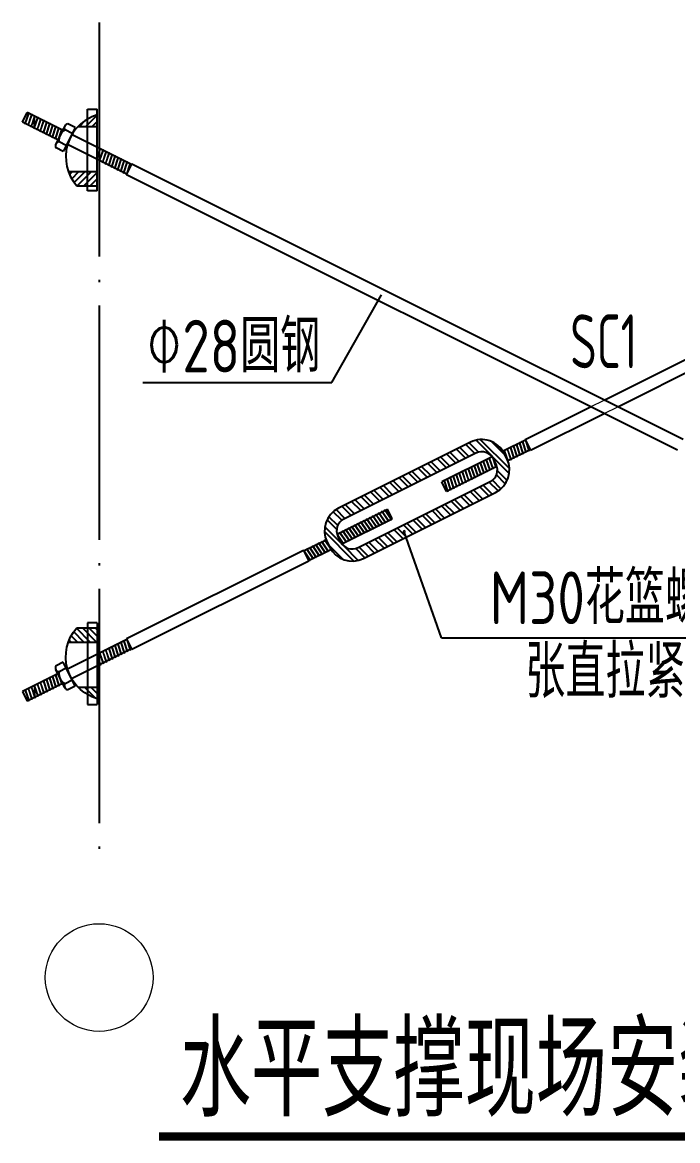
# Model space of a CAD drawing. Extents: x 9752569 to 9923256, y 1590558 to 2510207.
# Drawn here: x 9898655 to 9904251, y 2030009 to 2039562 of the extents above; entities that cross this region are included whole.
import ezdxf
from ezdxf.enums import TextEntityAlignment as Align

# ---------------------------------------------------------------- set-up
doc = ezdxf.new("R2010")
doc.units = 0
doc.header["$LTSCALE"] = 1000
doc.header["$MEASUREMENT"] = 0
for name, pattern in [('CONTINUOUS1', [0]), ('DASHED', [0.75, 0.5, -0.25]), ('DOTE', [2.42, 2, -0.2, 0.02, -0.2])]:
    doc.linetypes.add(name, pattern=pattern)
for name, color, linetype in [('003_THICK', 7, 'CONTINUOUS1'), ('DOTE', 8, 'DOTE'), ('LAYER4', 4, 'CONTINUOUS'), ('PUB_TEXT', 7, 'CONTINUOUS'), ('THIN', 7, 'CONTINUOUS'), ('一般文字', 6, 'CONTINUOUS'), ('刚架', 2, 'CONTINUOUS'), ('填充', 8, 'CONTINUOUS'), ('支撑', 4, 'CONTINUOUS'), ('板', 4, 'CONTINUOUS')]:
    doc.layers.add(name, color=color, linetype=linetype)
doc.layers.add('Z-详图标注', color=3, linetype='CONTINUOUS', lineweight=18)
doc.layers.add('标注', color=4, linetype='CONTINUOUS', lineweight=20)
doc.styles.add('_HZTXT', font='atssdeng.shx', dxfattribs={"width": 0.8, "bigfont": 'atssdchn.shx'})
doc.styles.add('TSSD_DIMENSION', font='atssdeng.shx', dxfattribs={"width": 0.7, "bigfont": 'atssdchn.shx'})
doc.styles.add('TSSD_Label', font='Tssdeng.shx', dxfattribs={"width": 0.7, "bigfont": 'hztxt.shx'})

# ---------------------------------------------------------------- blocks, each defined once
blk = doc.blocks.new('*X15')
at = {"layer": '填充', "linetype": 'Continuous'}
for p, q in [((15636226.4, -855728), (15636155, -855656.6)), ((15636253.1, -855712.5), (15636179.3, -855638.7)), ((15636183.7, -855804.6), (15636103.4, -855724.3)), ((15636192.3, -855771.1), (15636118.8, -855697.6)), ((15636328.2, -856068.5), (15636082.4, -855822.6)), ((15636227.1, -855925.2), (15636084.7, -855782.8)), ((15636235.7, -856053.1), (15636115.4, -855932.7)), ((15636364.4, -856062.4), (15636245, -855943.1)), ((15636448.1, -856026.8), (15636372.6, -855951.3)), ((15636420, -856040.9), (15636342.9, -855963.8))]:
    blk.add_line(p, q, dxfattribs=at)
blk = doc.blocks.new('*X16')
at = {"layer": '填充', "linetype": 'Continuous'}
for p, q in [((15637338.7, -855169.7), (15637263.2, -855094.3)), ((15637369, -855157.9), (15637291.4, -855080.2)), ((15637624.7, -855336.5), (15637347.6, -855059.3)), ((15637626.7, -855296.2), (15637384.6, -855054.1)), ((15637590.9, -855183.3), (15637477.5, -855069.9)), ((15637287.3, -855195.5), (15637275.3, -855183.5)), ((15637592.3, -855423.4), (15637517.8, -855348.9)), ((15637607.2, -855396.1), (15637526, -855314.8)), ((15637482.2, -855509.7), (15637438.3, -855465.8)), ((15637532, -855482.4), (15637458.2, -855408.6)), ((15637555.9, -855464.1), (15637484.4, -855392.6))]:
    blk.add_line(p, q, dxfattribs=at)
blk = doc.blocks.new('*X17')
at = {"layer": '填充', "linetype": 'Continuous'}
for p, q in [((15637128.2, -855275), (15637052.7, -855199.5)), ((15637179.6, -855249.3), (15637104.1, -855173.8)), ((15637207.7, -855235.2), (15637132.3, -855159.8)), ((15637259.1, -855209.5), (15637183.7, -855134.1)), ((15637275.3, -855183.5), (15637211.8, -855120)), ((15636941, -855368.6), (15636865.5, -855293.2)), ((15636969.1, -855354.6), (15636893.6, -855279.1)), ((15637020.5, -855328.8), (15636945, -855253.4)), ((15637048.6, -855314.8), (15636973.2, -855239.3)), ((15637100, -855289.1), (15637024.6, -855213.6)), ((15636781.9, -855448.2), (15636706.4, -855372.7)), ((15636810, -855434.1), (15636734.5, -855358.6)), ((15636861.4, -855408.4), (15636785.9, -855332.9)), ((15636889.5, -855394.3), (15636814.1, -855318.9)), ((15636571.3, -855553.4), (15636495.9, -855478)), ((15636622.8, -855527.7), (15636547.3, -855452.3)), ((15636650.9, -855513.7), (15636575.4, -855438.2)), ((15636702.3, -855487.9), (15636626.8, -855412.5)), ((15636730.4, -855473.9), (15636655, -855398.4)), ((15637402.7, -855549.5), (15637327.2, -855474)), ((15637454.1, -855523.8), (15637378.6, -855448.3)), ((15637438.3, -855465.8), (15637406.8, -855434.3)), ((15636384.1, -855647), (15636308.6, -855571.6)), ((15636412.2, -855633), (15636336.8, -855557.5)), ((15636463.7, -855607.3), (15636388.2, -855531.8)), ((15636491.8, -855593.2), (15636416.3, -855517.7)), ((15636543.2, -855567.5), (15636467.7, -855492)), ((15637215.4, -855643.1), (15637140, -855567.7)), ((15637243.6, -855629.1), (15637168.1, -855553.6)), ((15637295, -855603.3), (15637219.5, -855527.9)), ((15637323.1, -855589.3), (15637247.7, -855513.8)), ((15637374.5, -855563.6), (15637299.1, -855488.1)), ((15636304.6, -855686.8), (15636229.1, -855611.4)), ((15636332.7, -855672.8), (15636257.2, -855597.3)), ((15637004.9, -855748.4), (15636929.5, -855672.9)), ((15637056.3, -855722.7), (15636980.9, -855647.2)), ((15637084.5, -855708.6), (15637009, -855633.1)), ((15637135.9, -855682.9), (15637060.4, -855607.4)), ((15637164, -855668.8), (15637088.6, -855593.4)), ((15636845.8, -855827.9), (15636770.4, -855752.5)), ((15636897.2, -855802.2), (15636821.8, -855726.7)), ((15636925.4, -855788.2), (15636849.9, -855712.7)), ((15636976.8, -855762.4), (15636901.3, -855687)), ((15636658.6, -855921.5), (15636583.1, -855846.1)), ((15636686.7, -855907.5), (15636611.3, -855832)), ((15636738.2, -855881.8), (15636662.7, -855806.3)), ((15636766.3, -855867.7), (15636690.8, -855792.2)), ((15636817.7, -855842), (15636742.2, -855766.5)), ((15636499.5, -856001.1), (15636424, -855925.6)), ((15636527.6, -855987), (15636452.2, -855911.6)), ((15636579.1, -855961.3), (15636503.6, -855885.8)), ((15636607.2, -855947.3), (15636531.7, -855871.8))]:
    blk.add_line(p, q, dxfattribs=at)
blk = doc.blocks.new('A$C3B5F1999')
at = {"layer": '板', "lineweight": -3}
h = blk.add_hatch(dxfattribs=at)
h.set_pattern_fill('ANSI31', color=256, scale=11.25, style=0)
h.set_pattern_definition([(225, (1544786.093, 1161578.04), (25.25697034, -25.25697034), [])])
h.paths.add_polyline_path([(227.3, 494.1, 0.095394), (160.5, 606.6), (0, 606.6), (0, 494.1)])
h.paths.add_polyline_path([(0, 135.7), (0, 44.9, 0.128822), (150.1, 135.7)])
for p, q in [((0, 645.3), (76.8, 645.3)), ((0, 645.3), (0, 0)), ((76.8, 645.3), (76.8, 0)), ((160.5, 606.6), (0, 606.6)), ((160.5, 606.6), (0, 606.6)), ((227.3, 494.1), (0, 494.1)), ((150.1, 135.7), (0, 135.7)), ((76.8, 0), (0, 0))]:
    blk.add_line(p, q, dxfattribs=at)
blk.add_arc((-98.2, 376.8), 346.1, 286.4909, 41.61835, dxfattribs=at)

msp = doc.modelspace()

# ---------------------------------------------------------------- linework, layer by layer
at = {"layer": '003_THICK'}
for p, q in [((9899106.6, 2038663.1), (9899004.9, 2038459.8)), ((9899106.6, 2033892), (9899004.9, 2034095.4))]:
    msp.add_line(p, q, dxfattribs=at)
at = {"layer": 'DOTE'}
msp.add_line((9899311, 2039561.9), (9899311, 2032322.2), dxfattribs=at)
at = {"layer": 'LAYER4'}
for p, q in [((9902481.8, 2035975), (9901354.4, 2035411.3)), ((9902528, 2035882.4), (9901400.7, 2035318.7)), ((9902792.8, 2035835), (9902771, 2035878.6)), ((9902700.3, 2035788.7), (9902678.5, 2035832.3)), ((9901522.7, 2035074.6), (9902650.1, 2035638.3)), ((9901569, 2034982), (9902696.4, 2035545.7)), ((9901258, 2035122), (9901279.7, 2035078.4)), ((9901350.5, 2035168.3), (9901372.3, 2035124.7))]:
    msp.add_line(p, q, dxfattribs=at)
for centre, major_axis, start_param, end_param in [((9902578.2, 2035782.1), (-215.6, 0.3), 3.606601, 5.177398), ((9902578.2, 2035782.1), (-112.1, 0.6), 3.610884, 5.18168), ((9902600, 2035738.6), (112.1, 0.6), -1.112191, 0.458605), ((9902600, 2035738.6), (-215.6, 0.5), 2.036922, 3.607718), ((9901450.8, 2035218.4), (-215.6, 0.1), -1.106721, 0.464075), ((9901450.8, 2035218.4), (112.1, 0.9), 2.026718, 3.597514), ((9901472.6, 2035174.9), (-112.1, 1.5), 0.477025, 2.047821), ((9901472.6, 2035174.9), (-215.6, 0.3), 0.465009, 2.035805)]:
    msp.add_ellipse(centre, major_axis=major_axis, ratio=1, start_param=start_param, end_param=end_param, dxfattribs=at)
at = {"layer": 'PUB_TEXT'}
for p, q in [((9901297.3, 2036484.5), (9901723.5, 2037233.8)), ((9899683.6, 2036484.5), (9901297.3, 2036484.5)), ((9902236, 2034303.9), (9901916.5, 2035210.9)), ((9902236, 2034303.9), (9905011, 2034303.9))]:
    msp.add_line(p, q, dxfattribs=at)
at = {"layer": '一般文字', "color": 2, "const_width": 72}
msp.add_lwpolyline([(9899823.2, 2030044.7), (9907151.6, 2030044.7)], dxfattribs=at)
at = {"layer": '刚架', "color": 5, "linetype": 'DASHED'}
for p, q in [((9898759, 2038658.4), (9898759, 2038761.3)), ((9898759, 2033896.7), (9898759, 2033793.9))]:
    msp.add_line(p, q, dxfattribs=at)
at = {"layer": '支撑', "linetype": 'Continuous'}
for p, q in [((9898655.4, 2038710.2), (9898696.5, 2038792.5)), ((9898999.2, 2038641.2), (9898696.5, 2038792.5)), ((9898958, 2038558.9), (9898655.4, 2038710.2)), ((9899016.7, 2038676.3), (9898940.5, 2038523.8)), ((9899106.6, 2038663.1), (9899044.9, 2038694)), ((9899081.2, 2038612.3), (9899019.5, 2038643.1)), ((9899588.7, 2038346.4), (9899076.3, 2038602.6)), ((9899004.9, 2038459.8), (9898943.2, 2038490.6)), ((9899030.3, 2038510.6), (9898968.6, 2038541.5)), ((9899547.6, 2038264.1), (9899035.2, 2038520.3)), ((9899545, 2038259), (9899591.3, 2038351.5)), ((9904297.5, 2035998.4), (9899591.3, 2038351.5)), ((9903623.5, 2036335.4), (9907655.7, 2038351.5)), ((9904251.2, 2035905.9), (9899545, 2038259)), ((9903739.2, 2036277.6), (9907702, 2038259)), ((9902949.6, 2035998.4), (9903507.8, 2036277.6)), ((9902995.9, 2035905.9), (9903623.5, 2036219.7)), ((9902952.1, 2035993.3), (9902760.4, 2035897.4)), ((9902949.6, 2035998.4), (9902995.9, 2035905.9)), ((9902993.3, 2035911), (9902801.5, 2035815.1)), ((9902666.9, 2035850.7), (9902237.3, 2035635.9)), ((9902708, 2035768.4), (9902278.4, 2035553.6)), ((9902278.4, 2035553.6), (9902237.3, 2035635.9)), ((9901342.7, 2035188.6), (9901772.4, 2035403.4)), ((9901813.5, 2035321.1), (9901772.4, 2035403.4)), ((9901383.9, 2035106.3), (9901813.5, 2035321.1)), ((9901057.5, 2035046), (9901249.3, 2035141.9)), ((9901054.9, 2035051.1), (9899545, 2034296.2)), ((9901054.9, 2035051.1), (9901101.2, 2034958.6)), ((9901098.6, 2034963.7), (9901290.4, 2035059.6)), ((9901101.2, 2034958.6), (9899591.3, 2034203.6)), ((9899547.6, 2034291), (9899035.2, 2034034.8)), ((9899545, 2034296.2), (9899591.3, 2034203.6)), ((9899588.7, 2034208.7), (9899076.3, 2033952.5)), ((9899004.9, 2034095.4), (9898943.2, 2034064.5)), ((9898958, 2033996.3), (9898655.4, 2033844.9)), ((9899016.7, 2033878.9), (9898940.5, 2034031.4)), ((9899030.3, 2034044.5), (9898968.6, 2034013.7)), ((9898999.2, 2033914), (9898696.5, 2033762.6)), ((9899081.2, 2033942.8), (9899019.5, 2033912)), ((9899106.6, 2033892), (9899044.9, 2033861.2)), ((9898655.4, 2033844.9), (9898696.5, 2033762.6))]:
    msp.add_line(p, q, dxfattribs=at)
for centre, major_axis, start_param, end_param in [((9899045.4, 2038662), (-32, 1.4), -1.511964, 0.671288), ((9899070.1, 2038554.3), (102.1, 6), 2.029825, 3.209045), ((9898969.1, 2038509.4), (32, 0.5), 1.570208, 3.75346), ((9898969.1, 2034045.7), (-32, 0.5), -0.613005, 1.570247), ((9899070.1, 2034000.8), (-102.1, 6), -0.067509, 1.111712), ((9899045.4, 2033893.2), (32, 1.6), 2.463185, 4.646437)]:
    msp.add_ellipse(centre, major_axis=major_axis, ratio=1, start_param=start_param, end_param=end_param, dxfattribs=at)
at = {"layer": '标注', "linetype": 'Continuous'}
for p, q in [((9898677.8, 2038699), (9898707.5, 2038787)), ((9898678.5, 2038692.2), (9898711.9, 2038791.2)), ((9898683, 2038696.4), (9898712.7, 2038784.4)), ((9898703.5, 2038686.2), (9898733.2, 2038774.2)), ((9898704.2, 2038679.4), (9898737.7, 2038778.4)), ((9898711.9, 2038791.2), (9898707.5, 2038787)), ((9898708.7, 2038683.6), (9898738.4, 2038771.6)), ((9898712.7, 2038784.4), (9898711.9, 2038791.2)), ((9898729.2, 2038673.3), (9898758.9, 2038761.3)), ((9898729.9, 2038666.5), (9898763.4, 2038765.5)), ((9898737.7, 2038778.4), (9898733.2, 2038774.2)), ((9898734.4, 2038670.7), (9898764.1, 2038758.7)), ((9898738.4, 2038771.6), (9898737.7, 2038778.4)), ((9898754.9, 2038660.4), (9898784.6, 2038748.4)), ((9898755.7, 2038653.6), (9898789.1, 2038752.6)), ((9898763.4, 2038765.5), (9898758.9, 2038761.3)), ((9898760.1, 2038657.8), (9898789.8, 2038745.9)), ((9898764.1, 2038758.7), (9898763.4, 2038765.5)), ((9898789.1, 2038752.6), (9898784.6, 2038748.4)), ((9898789.8, 2038745.9), (9898789.1, 2038752.6)), ((9898677.8, 2038699), (9898678.5, 2038692.2)), ((9898683, 2038696.4), (9898678.5, 2038692.2)), ((9898703.5, 2038686.2), (9898704.2, 2038679.4)), ((9898708.7, 2038683.6), (9898704.2, 2038679.4)), ((9898729.2, 2038673.3), (9898729.9, 2038666.5)), ((9898734.4, 2038670.7), (9898729.9, 2038666.5)), ((9898754.9, 2038660.4), (9898755.7, 2038653.6)), ((9898760.1, 2038657.8), (9898755.7, 2038653.6)), ((9898780.6, 2038647.6), (9898810.3, 2038735.6)), ((9898780.6, 2038647.6), (9898781.4, 2038640.8)), ((9898781.4, 2038640.8), (9898814.8, 2038739.8)), ((9898785.8, 2038645), (9898815.5, 2038733)), ((9898806.3, 2038634.7), (9898836.1, 2038722.7)), ((9898807.1, 2038627.9), (9898840.5, 2038726.9)), ((9898814.8, 2038739.8), (9898810.3, 2038735.6)), ((9898811.5, 2038632.1), (9898841.3, 2038720.1)), ((9898815.5, 2038733), (9898814.8, 2038739.8)), ((9898832.1, 2038621.9), (9898861.8, 2038709.9)), ((9898832.8, 2038615.1), (9898866.2, 2038714.1)), ((9898840.5, 2038726.9), (9898836.1, 2038722.7)), ((9898837.3, 2038619.3), (9898867, 2038707.3)), ((9898841.3, 2038720.1), (9898840.5, 2038726.9)), ((9898857.8, 2038609), (9898887.5, 2038697)), ((9898858.5, 2038602.2), (9898891.9, 2038701.2)), ((9898866.2, 2038714.1), (9898861.8, 2038709.9)), ((9898863, 2038606.4), (9898892.7, 2038694.4)), ((9898867, 2038707.3), (9898866.2, 2038714.1)), ((9898883.5, 2038596.2), (9898913.2, 2038684.2)), ((9898884.2, 2038589.4), (9898917.7, 2038688.4)), ((9898891.9, 2038701.2), (9898887.5, 2038697)), ((9898888.7, 2038593.6), (9898918.4, 2038681.6)), ((9898892.7, 2038694.4), (9898891.9, 2038701.2)), ((9898909.2, 2038583.3), (9898938.9, 2038671.3)), ((9898909.9, 2038576.5), (9898943.4, 2038675.5)), ((9898917.7, 2038688.4), (9898913.2, 2038684.2)), ((9898914.4, 2038580.7), (9898944.1, 2038668.7)), ((9898918.4, 2038681.6), (9898917.7, 2038688.4)), ((9898934.9, 2038570.4), (9898964.6, 2038658.4)), ((9898935.7, 2038563.6), (9898969.1, 2038662.6)), ((9898943.4, 2038675.5), (9898938.9, 2038671.3)), ((9898940.1, 2038567.8), (9898969.8, 2038655.8)), ((9898944.1, 2038668.7), (9898943.4, 2038675.5)), ((9898969.1, 2038662.6), (9898964.6, 2038658.4)), ((9898969.8, 2038655.8), (9898969.1, 2038662.6)), ((9898976.7, 2038596.2), (9898994.8, 2038649.8)), ((9898994.8, 2038649.8), (9898990.3, 2038645.6)), ((9898995.5, 2038643), (9898994.8, 2038649.8)), ((9898785.8, 2038645), (9898781.4, 2038640.8)), ((9898806.3, 2038634.7), (9898807.1, 2038627.9)), ((9898811.5, 2038632.1), (9898807.1, 2038627.9)), ((9898832.1, 2038621.9), (9898832.8, 2038615.1)), ((9898837.3, 2038619.3), (9898832.8, 2038615.1)), ((9898857.8, 2038609), (9898858.5, 2038602.2)), ((9898863, 2038606.4), (9898858.5, 2038602.2)), ((9898883.5, 2038596.2), (9898884.2, 2038589.4)), ((9898888.7, 2038593.6), (9898884.2, 2038589.4)), ((9898909.2, 2038583.3), (9898909.9, 2038576.5)), ((9898914.4, 2038580.7), (9898909.9, 2038576.5)), ((9898934.9, 2038570.4), (9898935.7, 2038563.6)), ((9898940.1, 2038567.8), (9898935.7, 2038563.6)), ((9898967.4, 2038577.5), (9898990.3, 2038645.6)), ((9898986.1, 2038614.9), (9898995.5, 2038643)), ((9899293.8, 2038405), (9899321.3, 2038486.5)), ((9899293.8, 2038414), (9899316.9, 2038482.3)), ((9899293.8, 2038396), (9899322.1, 2038479.7)), ((9899312.9, 2038381.5), (9899342.6, 2038469.5)), ((9899313.6, 2038374.7), (9899347, 2038473.7)), ((9899321.3, 2038486.5), (9899316.9, 2038482.3)), ((9899318.1, 2038378.9), (9899347.8, 2038466.9)), ((9899322.1, 2038479.7), (9899321.3, 2038486.5)), ((9899338.6, 2038368.6), (9899368.3, 2038456.6)), ((9899339.3, 2038361.8), (9899372.7, 2038460.8)), ((9899347, 2038473.7), (9899342.6, 2038469.5)), ((9899347.8, 2038466.9), (9899347, 2038473.7)), ((9899372.7, 2038460.8), (9899368.3, 2038456.6)), ((9899373.5, 2038454), (9899372.7, 2038460.8)), ((9899312.9, 2038381.5), (9899313.6, 2038374.7)), ((9899318.1, 2038378.9), (9899313.6, 2038374.7)), ((9899338.6, 2038368.6), (9899339.3, 2038361.8)), ((9899343.8, 2038366), (9899339.3, 2038361.8)), ((9899343.8, 2038366), (9899373.5, 2038454)), ((9899364.3, 2038355.8), (9899394, 2038443.8)), ((9899365, 2038349), (9899398.5, 2038448)), ((9899369.5, 2038353.2), (9899399.2, 2038441.2)), ((9899390, 2038342.9), (9899419.7, 2038430.9)), ((9899390.7, 2038336.1), (9899424.2, 2038435.1)), ((9899398.5, 2038448), (9899394, 2038443.8)), ((9899395.2, 2038340.3), (9899424.9, 2038428.3)), ((9899399.2, 2038441.2), (9899398.5, 2038448)), ((9899415.7, 2038330), (9899445.4, 2038418)), ((9899416.5, 2038323.2), (9899449.9, 2038422.2)), ((9899424.2, 2038435.1), (9899419.7, 2038430.9)), ((9899420.9, 2038327.4), (9899450.6, 2038415.4)), ((9899424.9, 2038428.3), (9899424.2, 2038435.1)), ((9899441.4, 2038317.2), (9899471.2, 2038405.2)), ((9899442.2, 2038310.4), (9899475.6, 2038409.4)), ((9899449.9, 2038422.2), (9899445.4, 2038418)), ((9899446.6, 2038314.6), (9899476.3, 2038402.6)), ((9899450.6, 2038415.4), (9899449.9, 2038422.2)), ((9899467.2, 2038304.3), (9899496.9, 2038392.3)), ((9899467.9, 2038297.5), (9899501.3, 2038396.5)), ((9899475.6, 2038409.4), (9899471.2, 2038405.2)), ((9899472.3, 2038301.7), (9899502.1, 2038389.7)), ((9899476.3, 2038402.6), (9899475.6, 2038409.4)), ((9899492.9, 2038291.5), (9899522.6, 2038379.5)), ((9899493.6, 2038284.7), (9899527, 2038383.7)), ((9899501.3, 2038396.5), (9899496.9, 2038392.3)), ((9899498.1, 2038288.9), (9899527.8, 2038376.9)), ((9899502.1, 2038389.7), (9899501.3, 2038396.5)), ((9899518.6, 2038278.6), (9899548.3, 2038366.6)), ((9899519.3, 2038271.8), (9899552.7, 2038370.8)), ((9899527, 2038383.7), (9899522.6, 2038379.5)), ((9899523.8, 2038276), (9899553.5, 2038364)), ((9899527.8, 2038376.9), (9899527, 2038383.7)), ((9899552.7, 2038370.8), (9899548.3, 2038366.6)), ((9899553.5, 2038364), (9899552.7, 2038370.8)), ((9899364.3, 2038355.8), (9899365, 2038349)), ((9899369.5, 2038353.2), (9899365, 2038349)), ((9899390, 2038342.9), (9899390.7, 2038336.1)), ((9899395.2, 2038340.3), (9899390.7, 2038336.1)), ((9899415.7, 2038330), (9899416.5, 2038323.2)), ((9899420.9, 2038327.4), (9899416.5, 2038323.2)), ((9899441.4, 2038317.2), (9899442.2, 2038310.4)), ((9899446.6, 2038314.6), (9899442.2, 2038310.4)), ((9899467.2, 2038304.3), (9899467.9, 2038297.5)), ((9899472.3, 2038301.7), (9899467.9, 2038297.5)), ((9899492.9, 2038291.5), (9899493.6, 2038284.7)), ((9899498.1, 2038288.9), (9899493.6, 2038284.7)), ((9899518.6, 2038278.6), (9899519.3, 2038271.8)), ((9899523.8, 2038276), (9899519.3, 2038271.8)), ((9899544.3, 2038265.8), (9899574, 2038353.8)), ((9899544.3, 2038265.8), (9899545, 2038259)), ((9899545, 2038259), (9899578.5, 2038358)), ((9899554.4, 2038277.6), (9899579.2, 2038351.2)), ((9899578.5, 2038358), (9899574, 2038353.8)), ((9899579.2, 2038351.2), (9899578.5, 2038358)), ((9899591.3, 2038351.5), (9899586.2, 2038347.7)), ((9902897.4, 2035965.9), (9902898.1, 2035972.7)), ((9902898.1, 2035972.7), (9902931.6, 2035873.7)), ((9902902.6, 2035968.5), (9902898.1, 2035972.7)), ((9902923.1, 2035978.8), (9902923.9, 2035985.6)), ((9902923.1, 2035978.8), (9902952.8, 2035890.8)), ((9902923.9, 2035985.6), (9902957.3, 2035886.6)), ((9902928.3, 2035981.4), (9902923.9, 2035985.6)), ((9902928.3, 2035981.4), (9902958, 2035893.4)), ((9902948.8, 2035991.6), (9902949.6, 2035998.4)), ((9902948.8, 2035991.6), (9902978.5, 2035903.6)), ((9902949.6, 2035998.4), (9902983, 2035899.4)), ((9902958.9, 2035979.8), (9902983.7, 2035906.2)), ((9902768.8, 2035901.6), (9902769.6, 2035908.4)), ((9902768.8, 2035901.6), (9902788.2, 2035844.2)), ((9902769.6, 2035908.4), (9902798.6, 2035822.4)), ((9902774, 2035904.2), (9902769.6, 2035908.4)), ((9902774, 2035904.2), (9902803.7, 2035816.2)), ((9902794.5, 2035914.5), (9902795.3, 2035921.3)), ((9902794.5, 2035914.5), (9902824.3, 2035826.5)), ((9902795.3, 2035921.3), (9902828.7, 2035822.3)), ((9902799.7, 2035917.1), (9902795.3, 2035921.3)), ((9902799.7, 2035917.1), (9902829.5, 2035829.1)), ((9902820.3, 2035927.4), (9902821, 2035934.2)), ((9902820.3, 2035927.4), (9902850, 2035839.4)), ((9902821, 2035934.2), (9902854.4, 2035835.2)), ((9902825.5, 2035930), (9902821, 2035934.2)), ((9902825.5, 2035930), (9902855.2, 2035842)), ((9902846, 2035940.2), (9902846.7, 2035947)), ((9902846, 2035940.2), (9902875.7, 2035852.2)), ((9902846.7, 2035947), (9902880.1, 2035848)), ((9902851.2, 2035942.8), (9902846.7, 2035947)), ((9902851.2, 2035942.8), (9902880.9, 2035854.8)), ((9902871.7, 2035953.1), (9902872.4, 2035959.9)), ((9902871.7, 2035953.1), (9902901.4, 2035865.1)), ((9902872.4, 2035959.9), (9902905.9, 2035860.9)), ((9902876.9, 2035955.7), (9902872.4, 2035959.9)), ((9902876.9, 2035955.7), (9902906.6, 2035867.7)), ((9902897.4, 2035965.9), (9902927.1, 2035877.9)), ((9902902.6, 2035968.5), (9902932.3, 2035880.5)), ((9902931.6, 2035873.7), (9902927.1, 2035877.9)), ((9902932.3, 2035880.5), (9902931.6, 2035873.7)), ((9902957.3, 2035886.6), (9902952.8, 2035890.8)), ((9902958, 2035893.4), (9902957.3, 2035886.6)), ((9902983, 2035899.4), (9902978.5, 2035903.6)), ((9902983.7, 2035906.2), (9902983, 2035899.4)), ((9902995.9, 2035905.9), (9902990.7, 2035909.7)), ((9902511.7, 2035773.1), (9902512.4, 2035779.9)), ((9902516.9, 2035775.7), (9902512.4, 2035779.9)), ((9902512.4, 2035779.9), (9902545.8, 2035680.9)), ((9902537.4, 2035785.9), (9902538.1, 2035792.7)), ((9902537.4, 2035785.9), (9902567.1, 2035697.9)), ((9902542.6, 2035788.5), (9902538.1, 2035792.7)), ((9902538.1, 2035792.7), (9902571.6, 2035693.7)), ((9902542.6, 2035788.5), (9902572.3, 2035700.5)), ((9902563.1, 2035798.8), (9902563.8, 2035805.6)), ((9902563.1, 2035798.8), (9902592.8, 2035710.8)), ((9902568.3, 2035801.4), (9902563.8, 2035805.6)), ((9902563.8, 2035805.6), (9902597.3, 2035706.6)), ((9902568.3, 2035801.4), (9902598, 2035713.4)), ((9902588.8, 2035811.6), (9902589.6, 2035818.4)), ((9902588.8, 2035811.6), (9902618.5, 2035723.6)), ((9902594, 2035814.2), (9902589.6, 2035818.4)), ((9902589.6, 2035818.4), (9902623, 2035719.4)), ((9902594, 2035814.2), (9902623.7, 2035726.2)), ((9902614.5, 2035824.5), (9902615.3, 2035831.3)), ((9902614.5, 2035824.5), (9902644.3, 2035736.5)), ((9902619.7, 2035827.1), (9902615.3, 2035831.3)), ((9902615.3, 2035831.3), (9902648.7, 2035732.3)), ((9902619.7, 2035827.1), (9902649.4, 2035739.1)), ((9902640.3, 2035837.4), (9902641, 2035844.2)), ((9902640.3, 2035837.4), (9902670, 2035749.4)), ((9902645.4, 2035840), (9902641, 2035844.2)), ((9902641, 2035844.2), (9902674.4, 2035745.2)), ((9902645.4, 2035840), (9902675.2, 2035752)), ((9902666, 2035850.2), (9902666.1, 2035851.7)), ((9902666, 2035850.2), (9902695.7, 2035762.2)), ((9902670.5, 2035845.7), (9902700.1, 2035758)), ((9902677.4, 2035834.4), (9902700.9, 2035764.8)), ((9902803.7, 2035816.2), (9902803.1, 2035810.8)), ((9902828.7, 2035822.3), (9902824.3, 2035826.5)), ((9902829.5, 2035829.1), (9902828.7, 2035822.3)), ((9902854.4, 2035835.2), (9902850, 2035839.4)), ((9902855.2, 2035842), (9902854.4, 2035835.2)), ((9902880.1, 2035848), (9902875.7, 2035852.2)), ((9902880.9, 2035854.8), (9902880.1, 2035848)), ((9902905.9, 2035860.9), (9902901.4, 2035865.1)), ((9902906.6, 2035867.7), (9902905.9, 2035860.9)), ((9902331.7, 2035683.1), (9902332.4, 2035689.9)), ((9902336.9, 2035685.7), (9902332.4, 2035689.9)), ((9902332.4, 2035689.9), (9902365.8, 2035590.9)), ((9902336.9, 2035685.7), (9902366.6, 2035597.7)), ((9902357.4, 2035695.9), (9902358.1, 2035702.7)), ((9902357.4, 2035695.9), (9902387.1, 2035607.9)), ((9902362.6, 2035698.5), (9902358.1, 2035702.7)), ((9902358.1, 2035702.7), (9902391.6, 2035603.7)), ((9902362.6, 2035698.5), (9902392.3, 2035610.5)), ((9902383.1, 2035708.8), (9902383.8, 2035715.6)), ((9902383.1, 2035708.8), (9902412.8, 2035620.8)), ((9902388.3, 2035711.4), (9902383.8, 2035715.6)), ((9902383.8, 2035715.6), (9902417.3, 2035616.6)), ((9902388.3, 2035711.4), (9902418, 2035623.4)), ((9902408.8, 2035721.6), (9902409.6, 2035728.4)), ((9902408.8, 2035721.6), (9902438.5, 2035633.6)), ((9902414, 2035724.2), (9902409.6, 2035728.4)), ((9902409.6, 2035728.4), (9902443, 2035629.4)), ((9902414, 2035724.2), (9902443.7, 2035636.2)), ((9902434.5, 2035734.5), (9902435.3, 2035741.3)), ((9902434.5, 2035734.5), (9902464.3, 2035646.5)), ((9902439.7, 2035737.1), (9902435.3, 2035741.3)), ((9902435.3, 2035741.3), (9902468.7, 2035642.3)), ((9902439.7, 2035737.1), (9902469.4, 2035649.1)), ((9902460.3, 2035747.4), (9902461, 2035754.2)), ((9902460.3, 2035747.4), (9902490, 2035659.4)), ((9902465.4, 2035750), (9902461, 2035754.2)), ((9902461, 2035754.2), (9902494.4, 2035655.2)), ((9902465.4, 2035750), (9902495.2, 2035662)), ((9902486, 2035760.2), (9902486.7, 2035767)), ((9902486, 2035760.2), (9902515.7, 2035672.2)), ((9902491.2, 2035762.8), (9902486.7, 2035767)), ((9902486.7, 2035767), (9902520.1, 2035668)), ((9902491.2, 2035762.8), (9902520.9, 2035674.8)), ((9902511.7, 2035773.1), (9902541.4, 2035685.1)), ((9902516.9, 2035775.7), (9902546.6, 2035687.7)), ((9902545.8, 2035680.9), (9902541.4, 2035685.1)), ((9902546.6, 2035687.7), (9902545.8, 2035680.9)), ((9902571.6, 2035693.7), (9902567.1, 2035697.9)), ((9902572.3, 2035700.5), (9902571.6, 2035693.7)), ((9902597.3, 2035706.6), (9902592.8, 2035710.8)), ((9902598, 2035713.4), (9902597.3, 2035706.6)), ((9902623, 2035719.4), (9902618.5, 2035723.6)), ((9902623.7, 2035726.2), (9902623, 2035719.4)), ((9902648.7, 2035732.3), (9902644.3, 2035736.5)), ((9902649.4, 2035739.1), (9902648.7, 2035732.3)), ((9902674.4, 2035745.2), (9902670, 2035749.4)), ((9902675.2, 2035752), (9902674.4, 2035745.2)), ((9902700.1, 2035758), (9902695.7, 2035762.2)), ((9902700.9, 2035764.8), (9902700.1, 2035758)), ((9902254.5, 2035644.5), (9902255.3, 2035651.3)), ((9902254.5, 2035644.5), (9902284.2, 2035556.5)), ((9902259.7, 2035647.1), (9902255.3, 2035651.3)), ((9902255.3, 2035651.3), (9902288.7, 2035552.3)), ((9902259.7, 2035647.1), (9902289.4, 2035559.1)), ((9902280.2, 2035657.4), (9902281, 2035664.2)), ((9902280.2, 2035657.4), (9902310, 2035569.4)), ((9902285.4, 2035660), (9902281, 2035664.2)), ((9902281, 2035664.2), (9902314.4, 2035565.2)), ((9902285.4, 2035660), (9902315.2, 2035572)), ((9902306, 2035670.2), (9902306.7, 2035677)), ((9902306, 2035670.2), (9902335.7, 2035582.2)), ((9902311.2, 2035672.8), (9902306.7, 2035677)), ((9902306.7, 2035677), (9902340.1, 2035578)), ((9902311.2, 2035672.8), (9902340.9, 2035584.8)), ((9902331.7, 2035683.1), (9902361.4, 2035595.1)), ((9902365.8, 2035590.9), (9902361.4, 2035595.1)), ((9902366.6, 2035597.7), (9902365.8, 2035590.9)), ((9902391.6, 2035603.7), (9902387.1, 2035607.9)), ((9902392.3, 2035610.5), (9902391.6, 2035603.7)), ((9902417.3, 2035616.6), (9902412.8, 2035620.8)), ((9902418, 2035623.4), (9902417.3, 2035616.6)), ((9902443, 2035629.4), (9902438.5, 2035633.6)), ((9902443.7, 2035636.2), (9902443, 2035629.4)), ((9902468.7, 2035642.3), (9902464.3, 2035646.5)), ((9902469.4, 2035649.1), (9902468.7, 2035642.3)), ((9902494.4, 2035655.2), (9902490, 2035659.4)), ((9902495.2, 2035662), (9902494.4, 2035655.2)), ((9902520.1, 2035668), (9902515.7, 2035672.2)), ((9902520.9, 2035674.8), (9902520.1, 2035668)), ((9902288.7, 2035552.3), (9902284.2, 2035556.5)), ((9902289.4, 2035559.1), (9902288.7, 2035552.3)), ((9902314.4, 2035565.2), (9902310, 2035569.4)), ((9902315.2, 2035572), (9902314.4, 2035565.2)), ((9902340.1, 2035578), (9902335.7, 2035582.2)), ((9902340.9, 2035584.8), (9902340.1, 2035578)), ((9901749.2, 2035398.3), (9901808.4, 2035312.1)), ((9901755.1, 2035394.8), (9901749.2, 2035398.3)), ((9901749.9, 2035392.2), (9901749.2, 2035398.3)), ((9901569.2, 2035308.3), (9901628.4, 2035222.1)), ((9901575.1, 2035304.8), (9901569.2, 2035308.3)), ((9901569.9, 2035302.2), (9901569.2, 2035308.3)), ((9901569.9, 2035302.2), (9901622.5, 2035225.6)), ((9901575.1, 2035304.8), (9901627.7, 2035228.2)), ((9901594.9, 2035321.1), (9901654.1, 2035235)), ((9901600.8, 2035317.6), (9901594.9, 2035321.1)), ((9901595.6, 2035315), (9901594.9, 2035321.1)), ((9901595.6, 2035315), (9901648.2, 2035238.5)), ((9901600.8, 2035317.6), (9901653.4, 2035241.1)), ((9901620.7, 2035334), (9901679.8, 2035247.8)), ((9901626.5, 2035330.5), (9901620.7, 2035334)), ((9901621.3, 2035327.9), (9901620.7, 2035334)), ((9901621.3, 2035327.9), (9901673.9, 2035251.3)), ((9901626.5, 2035330.5), (9901679.1, 2035253.9)), ((9901646.4, 2035346.8), (9901705.5, 2035260.7)), ((9901652.3, 2035343.4), (9901646.4, 2035346.8)), ((9901647.1, 2035340.8), (9901646.4, 2035346.8)), ((9901647.1, 2035340.8), (9901699.6, 2035264.2)), ((9901652.3, 2035343.4), (9901704.8, 2035266.8)), ((9901672.1, 2035359.7), (9901731.2, 2035273.6)), ((9901678, 2035356.2), (9901672.1, 2035359.7)), ((9901672.8, 2035353.6), (9901672.1, 2035359.7)), ((9901672.8, 2035353.6), (9901725.3, 2035277)), ((9901678, 2035356.2), (9901730.5, 2035279.6)), ((9901697.8, 2035372.6), (9901756.9, 2035286.4)), ((9901698.5, 2035366.5), (9901697.8, 2035372.6)), ((9901703.7, 2035369.1), (9901697.8, 2035372.6)), ((9901698.5, 2035366.5), (9901751.1, 2035289.9)), ((9901703.7, 2035369.1), (9901756.3, 2035292.5)), ((9901723.5, 2035385.4), (9901782.7, 2035299.3)), ((9901724.2, 2035379.3), (9901723.5, 2035385.4)), ((9901729.4, 2035381.9), (9901723.5, 2035385.4)), ((9901724.2, 2035379.3), (9901776.8, 2035302.8)), ((9901729.4, 2035381.9), (9901782, 2035305.4)), ((9901749.9, 2035392.2), (9901802.5, 2035315.6)), ((9901755.1, 2035394.8), (9901807.7, 2035318.2)), ((9901776.8, 2035302.8), (9901782.7, 2035299.3)), ((9901782.7, 2035299.3), (9901782, 2035305.4)), ((9901802.5, 2035315.6), (9901808.4, 2035312.1)), ((9901808.4, 2035312.1), (9901807.7, 2035318.2)), ((9901389.2, 2035218.3), (9901448.4, 2035132.1)), ((9901395.1, 2035214.8), (9901389.2, 2035218.3)), ((9901389.9, 2035212.2), (9901389.2, 2035218.3)), ((9901389.9, 2035212.2), (9901442.5, 2035135.6)), ((9901395.1, 2035214.8), (9901447.7, 2035138.2)), ((9901414.9, 2035231.1), (9901474.1, 2035145)), ((9901420.8, 2035227.6), (9901414.9, 2035231.1)), ((9901415.6, 2035225), (9901414.9, 2035231.1)), ((9901415.6, 2035225), (9901468.2, 2035148.5)), ((9901420.8, 2035227.6), (9901473.4, 2035151.1)), ((9901440.7, 2035244), (9901499.8, 2035157.8)), ((9901446.5, 2035240.5), (9901440.7, 2035244)), ((9901441.3, 2035237.9), (9901440.7, 2035244)), ((9901441.3, 2035237.9), (9901493.9, 2035161.3)), ((9901446.5, 2035240.5), (9901499.1, 2035163.9)), ((9901466.4, 2035256.8), (9901525.5, 2035170.7)), ((9901472.2, 2035253.4), (9901466.4, 2035256.8)), ((9901467.1, 2035250.8), (9901466.4, 2035256.8)), ((9901467.1, 2035250.8), (9901519.6, 2035174.2)), ((9901472.2, 2035253.4), (9901524.8, 2035176.8)), ((9901492.1, 2035269.7), (9901551.2, 2035183.6)), ((9901492.8, 2035263.6), (9901492.1, 2035269.7)), ((9901498, 2035266.2), (9901492.1, 2035269.7)), ((9901492.8, 2035263.6), (9901545.3, 2035187)), ((9901498, 2035266.2), (9901550.5, 2035189.6)), ((9901517.8, 2035282.6), (9901576.9, 2035196.4)), ((9901518.5, 2035276.5), (9901517.8, 2035282.6)), ((9901523.7, 2035279.1), (9901517.8, 2035282.6)), ((9901518.5, 2035276.5), (9901571.1, 2035199.9)), ((9901523.7, 2035279.1), (9901576.2, 2035202.5)), ((9901543.5, 2035295.4), (9901602.7, 2035209.3)), ((9901549.4, 2035291.9), (9901543.5, 2035295.4)), ((9901544.2, 2035289.3), (9901543.5, 2035295.4)), ((9901544.2, 2035289.3), (9901596.8, 2035212.8)), ((9901549.4, 2035291.9), (9901602, 2035215.4)), ((9901596.8, 2035212.8), (9901602.7, 2035209.3)), ((9901602.7, 2035209.3), (9901602, 2035215.4)), ((9901622.5, 2035225.6), (9901628.4, 2035222.1)), ((9901628.4, 2035222.1), (9901627.7, 2035228.2)), ((9901648.2, 2035238.5), (9901654.1, 2035235)), ((9901654.1, 2035235), (9901653.4, 2035241.1)), ((9901673.9, 2035251.3), (9901679.8, 2035247.8)), ((9901679.8, 2035247.8), (9901679.1, 2035253.9)), ((9901699.6, 2035264.2), (9901705.5, 2035260.7)), ((9901705.5, 2035260.7), (9901704.8, 2035266.8)), ((9901725.3, 2035277), (9901731.2, 2035273.6)), ((9901731.2, 2035273.6), (9901730.5, 2035279.6)), ((9901751.1, 2035289.9), (9901756.9, 2035286.4)), ((9901756.9, 2035286.4), (9901756.3, 2035292.5)), ((9901184.2, 2035109.3), (9901183.5, 2035115.4)), ((9901189.4, 2035111.9), (9901183.5, 2035115.4)), ((9901183.5, 2035115.4), (9901242.6, 2035029.3)), ((9901189.4, 2035111.9), (9901242, 2035035.4)), ((9901209.9, 2035122.2), (9901209.2, 2035128.3)), ((9901215.1, 2035124.8), (9901209.2, 2035128.3)), ((9901209.2, 2035128.3), (9901268.4, 2035042.1)), ((9901209.9, 2035122.2), (9901262.5, 2035045.6)), ((9901215.1, 2035124.8), (9901267.7, 2035048.2)), ((9901235.6, 2035135), (9901234.9, 2035141.1)), ((9901240.8, 2035137.6), (9901234.9, 2035141.1)), ((9901234.9, 2035141.1), (9901286.3, 2035066.3)), ((9901235.6, 2035135), (9901288.2, 2035058.5)), ((9901240.8, 2035137.6), (9901275.1, 2035087.6)), ((9901343.7, 2035189.1), (9901342.4, 2035189.8)), ((9901343.7, 2035189.1), (9901396.2, 2035112.5)), ((9901344.5, 2035182.7), (9901396.9, 2035106.4)), ((9901349.5, 2035170.4), (9901391.1, 2035109.9)), ((9901363.5, 2035205.4), (9901422.6, 2035119.3)), ((9901369.4, 2035201.9), (9901363.5, 2035205.4)), ((9901364.2, 2035199.3), (9901363.5, 2035205.4)), ((9901364.2, 2035199.3), (9901416.8, 2035122.8)), ((9901369.4, 2035201.9), (9901422, 2035125.4)), ((9901396.9, 2035106.4), (9901396.2, 2035112.5)), ((9901416.8, 2035122.8), (9901422.6, 2035119.3)), ((9901422.6, 2035119.3), (9901422, 2035125.4)), ((9901442.5, 2035135.6), (9901448.4, 2035132.1)), ((9901448.4, 2035132.1), (9901447.7, 2035138.2)), ((9901468.2, 2035148.5), (9901474.1, 2035145)), ((9901474.1, 2035145), (9901473.4, 2035151.1)), ((9901493.9, 2035161.3), (9901499.8, 2035157.8)), ((9901499.8, 2035157.8), (9901499.1, 2035163.9)), ((9901519.6, 2035174.2), (9901525.5, 2035170.7)), ((9901525.5, 2035170.7), (9901524.8, 2035176.8)), ((9901545.3, 2035187), (9901551.2, 2035183.6)), ((9901551.2, 2035183.6), (9901550.5, 2035189.6)), ((9901571.1, 2035199.9), (9901576.9, 2035196.4)), ((9901576.9, 2035196.4), (9901576.2, 2035202.5)), ((9901060.8, 2035047.6), (9901054.9, 2035051.1)), ((9901054.9, 2035051.1), (9901114.1, 2034965)), ((9901060.8, 2035047.6), (9901113.4, 2034971.1)), ((9901064.3, 2035032.4), (9901108.2, 2034968.5)), ((9901086.5, 2035060.5), (9901080.6, 2035064)), ((9901081.3, 2035057.9), (9901080.6, 2035064)), ((9901080.6, 2035064), (9901139.8, 2034977.8)), ((9901081.3, 2035057.9), (9901133.9, 2034981.3)), ((9901086.5, 2035060.5), (9901139.1, 2034983.9)), ((9901112.2, 2035073.4), (9901106.4, 2035076.8)), ((9901107, 2035070.8), (9901106.4, 2035076.8)), ((9901106.4, 2035076.8), (9901165.5, 2034990.7)), ((9901107, 2035070.8), (9901159.6, 2034994.2)), ((9901112.2, 2035073.4), (9901164.8, 2034996.8)), ((9901132.8, 2035083.6), (9901132.1, 2035089.7)), ((9901138, 2035086.2), (9901132.1, 2035089.7)), ((9901132.1, 2035089.7), (9901191.2, 2035003.6)), ((9901132.8, 2035083.6), (9901185.3, 2035007)), ((9901138, 2035086.2), (9901190.5, 2035009.6)), ((9901158.5, 2035096.5), (9901157.8, 2035102.6)), ((9901163.7, 2035099.1), (9901157.8, 2035102.6)), ((9901157.8, 2035102.6), (9901216.9, 2035016.4)), ((9901158.5, 2035096.5), (9901211, 2035019.9)), ((9901163.7, 2035099.1), (9901216.2, 2035022.5)), ((9901184.2, 2035109.3), (9901236.8, 2035032.8)), ((9901211, 2035019.9), (9901216.9, 2035016.4)), ((9901216.9, 2035016.4), (9901216.2, 2035022.5)), ((9901236.8, 2035032.8), (9901242.6, 2035029.3)), ((9901242.6, 2035029.3), (9901242, 2035035.4)), ((9901262.5, 2035045.6), (9901268.4, 2035042.1)), ((9901268.4, 2035042.1), (9901267.7, 2035048.2)), ((9901288.2, 2035058.5), (9901292.9, 2035055.7)), ((9901391.1, 2035109.9), (9901396.9, 2035106.4)), ((9901101.2, 2034958.6), (9901101.2, 2034965)), ((9901108.2, 2034968.5), (9901114.1, 2034965)), ((9901114.1, 2034965), (9901113.4, 2034971.1)), ((9901133.9, 2034981.3), (9901139.8, 2034977.8)), ((9901139.8, 2034977.8), (9901139.1, 2034983.9)), ((9901159.6, 2034994.2), (9901165.5, 2034990.7)), ((9901165.5, 2034990.7), (9901164.8, 2034996.8)), ((9901185.3, 2035007), (9901191.2, 2035003.6)), ((9901191.2, 2035003.6), (9901190.5, 2035009.6)), ((9899467.2, 2034250.8), (9899467.9, 2034257.6)), ((9899467.9, 2034257.6), (9899501.3, 2034158.6)), ((9899472.3, 2034253.4), (9899467.9, 2034257.6)), ((9899472.3, 2034253.4), (9899502.1, 2034165.4)), ((9899492.9, 2034263.7), (9899493.6, 2034270.5)), ((9899492.9, 2034263.7), (9899522.6, 2034175.7)), ((9899493.6, 2034270.5), (9899527, 2034171.5)), ((9899498.1, 2034266.3), (9899493.6, 2034270.5)), ((9899498.1, 2034266.3), (9899527.8, 2034178.3)), ((9899518.6, 2034276.5), (9899519.3, 2034283.3)), ((9899518.6, 2034276.5), (9899548.3, 2034188.5)), ((9899519.3, 2034283.3), (9899552.7, 2034184.3)), ((9899523.8, 2034279.1), (9899519.3, 2034283.3)), ((9899523.8, 2034279.1), (9899553.5, 2034191.1)), ((9899544.3, 2034289.4), (9899545, 2034296.2)), ((9899544.3, 2034289.4), (9899574, 2034201.4)), ((9899545, 2034296.2), (9899578.5, 2034197.2)), ((9899554.4, 2034277.5), (9899579.2, 2034204)), ((9899293.8, 2034159.1), (9899322.1, 2034075.4)), ((9899312.9, 2034173.7), (9899313.6, 2034180.5)), ((9899312.9, 2034173.7), (9899342.6, 2034085.7)), ((9899313.6, 2034180.5), (9899347, 2034081.5)), ((9899318.1, 2034176.3), (9899313.6, 2034180.5)), ((9899318.1, 2034176.3), (9899347.8, 2034088.3)), ((9899338.6, 2034186.5), (9899339.3, 2034193.3)), ((9899338.6, 2034186.5), (9899368.3, 2034098.5)), ((9899339.3, 2034193.3), (9899372.7, 2034094.3)), ((9899343.8, 2034189.1), (9899339.3, 2034193.3)), ((9899343.8, 2034189.1), (9899373.5, 2034101.1)), ((9899364.3, 2034199.4), (9899365, 2034206.2)), ((9899364.3, 2034199.4), (9899394, 2034111.4)), ((9899365, 2034206.2), (9899398.5, 2034107.2)), ((9899369.5, 2034202), (9899365, 2034206.2)), ((9899369.5, 2034202), (9899399.2, 2034114)), ((9899390, 2034212.2), (9899390.7, 2034219)), ((9899390, 2034212.2), (9899419.7, 2034124.2)), ((9899390.7, 2034219), (9899424.2, 2034120)), ((9899395.2, 2034214.8), (9899390.7, 2034219)), ((9899395.2, 2034214.8), (9899424.9, 2034126.8)), ((9899415.7, 2034225.1), (9899416.5, 2034231.9)), ((9899415.7, 2034225.1), (9899445.4, 2034137.1)), ((9899416.5, 2034231.9), (9899449.9, 2034132.9)), ((9899420.9, 2034227.7), (9899416.5, 2034231.9)), ((9899420.9, 2034227.7), (9899450.6, 2034139.7)), ((9899441.4, 2034237.9), (9899442.2, 2034244.7)), ((9899441.4, 2034237.9), (9899471.2, 2034149.9)), ((9899442.2, 2034244.7), (9899475.6, 2034145.7)), ((9899446.6, 2034240.5), (9899442.2, 2034244.7)), ((9899446.6, 2034240.5), (9899476.3, 2034152.5)), ((9899467.2, 2034250.8), (9899496.9, 2034162.8)), ((9899501.3, 2034158.6), (9899496.9, 2034162.8)), ((9899502.1, 2034165.4), (9899501.3, 2034158.6)), ((9899527, 2034171.5), (9899522.6, 2034175.7)), ((9899527.8, 2034178.3), (9899527, 2034171.5)), ((9899552.7, 2034184.3), (9899548.3, 2034188.5)), ((9899553.5, 2034191.1), (9899552.7, 2034184.3)), ((9899578.5, 2034197.2), (9899574, 2034201.4)), ((9899579.2, 2034204), (9899578.5, 2034197.2)), ((9899591.3, 2034203.6), (9899586.2, 2034207.5)), ((9899293.8, 2034150.2), (9899321.3, 2034068.6)), ((9899293.8, 2034141.2), (9899316.9, 2034072.8)), ((9899321.3, 2034068.6), (9899316.9, 2034072.8)), ((9899322.1, 2034075.4), (9899321.3, 2034068.6)), ((9899347, 2034081.5), (9899342.6, 2034085.7)), ((9899347.8, 2034088.3), (9899347, 2034081.5)), ((9899372.7, 2034094.3), (9899368.3, 2034098.5)), ((9899373.5, 2034101.1), (9899372.7, 2034094.3)), ((9899398.5, 2034107.2), (9899394, 2034111.4)), ((9899399.2, 2034114), (9899398.5, 2034107.2)), ((9899424.2, 2034120), (9899419.7, 2034124.2)), ((9899424.9, 2034126.8), (9899424.2, 2034120)), ((9899449.9, 2034132.9), (9899445.4, 2034137.1)), ((9899450.6, 2034139.7), (9899449.9, 2034132.9)), ((9899475.6, 2034145.7), (9899471.2, 2034149.9)), ((9899476.3, 2034152.5), (9899475.6, 2034145.7)), ((9898883.5, 2033959), (9898884.2, 2033965.8)), ((9898884.2, 2033965.8), (9898917.7, 2033866.8)), ((9898888.7, 2033961.6), (9898884.2, 2033965.8)), ((9898909.2, 2033971.8), (9898909.9, 2033978.6)), ((9898909.2, 2033971.8), (9898938.9, 2033883.8)), ((9898909.9, 2033978.6), (9898943.4, 2033879.6)), ((9898914.4, 2033974.4), (9898909.9, 2033978.6)), ((9898914.4, 2033974.4), (9898944.1, 2033886.4)), ((9898934.9, 2033984.7), (9898935.7, 2033991.5)), ((9898934.9, 2033984.7), (9898964.6, 2033896.7)), ((9898935.7, 2033991.5), (9898969.1, 2033892.5)), ((9898940.1, 2033987.3), (9898935.7, 2033991.5)), ((9898940.1, 2033987.3), (9898969.8, 2033899.3)), ((9898967.4, 2033977.6), (9898990.3, 2033909.5)), ((9898703.5, 2033869), (9898704.2, 2033875.8)), ((9898704.2, 2033875.8), (9898737.7, 2033776.8)), ((9898708.7, 2033871.6), (9898704.2, 2033875.8)), ((9898708.7, 2033871.6), (9898738.4, 2033783.6)), ((9898729.2, 2033881.8), (9898729.9, 2033888.6)), ((9898729.2, 2033881.8), (9898758.9, 2033793.8)), ((9898729.9, 2033888.6), (9898763.4, 2033789.6)), ((9898734.4, 2033884.4), (9898729.9, 2033888.6)), ((9898734.4, 2033884.4), (9898764.1, 2033796.4)), ((9898754.9, 2033894.7), (9898755.7, 2033901.5)), ((9898754.9, 2033894.7), (9898784.6, 2033806.7)), ((9898755.7, 2033901.5), (9898789.1, 2033802.5)), ((9898760.1, 2033897.3), (9898755.7, 2033901.5)), ((9898760.1, 2033897.3), (9898789.8, 2033809.3)), ((9898780.6, 2033907.5), (9898781.4, 2033914.3)), ((9898780.6, 2033907.5), (9898810.3, 2033819.5)), ((9898781.4, 2033914.3), (9898814.8, 2033815.3)), ((9898785.8, 2033910.1), (9898781.4, 2033914.3)), ((9898785.8, 2033910.1), (9898815.5, 2033822.1)), ((9898806.3, 2033920.4), (9898807.1, 2033927.2)), ((9898806.3, 2033920.4), (9898836.1, 2033832.4)), ((9898807.1, 2033927.2), (9898840.5, 2033828.2)), ((9898811.5, 2033923), (9898807.1, 2033927.2)), ((9898811.5, 2033923), (9898841.3, 2033835)), ((9898832.1, 2033933.3), (9898832.8, 2033940.1)), ((9898832.1, 2033933.3), (9898861.8, 2033845.3)), ((9898832.8, 2033940.1), (9898866.2, 2033841.1)), ((9898837.3, 2033935.9), (9898832.8, 2033940.1)), ((9898837.3, 2033935.9), (9898867, 2033847.9)), ((9898857.8, 2033946.1), (9898858.5, 2033952.9)), ((9898857.8, 2033946.1), (9898887.5, 2033858.1)), ((9898858.5, 2033952.9), (9898891.9, 2033853.9)), ((9898863, 2033948.7), (9898858.5, 2033952.9)), ((9898863, 2033948.7), (9898892.7, 2033860.7)), ((9898883.5, 2033959), (9898913.2, 2033871)), ((9898888.7, 2033961.6), (9898918.4, 2033873.6)), ((9898917.7, 2033866.8), (9898913.2, 2033871)), ((9898918.4, 2033873.6), (9898917.7, 2033866.8)), ((9898943.4, 2033879.6), (9898938.9, 2033883.8)), ((9898944.1, 2033886.4), (9898943.4, 2033879.6)), ((9898969.1, 2033892.5), (9898964.6, 2033896.7)), ((9898969.8, 2033899.3), (9898969.1, 2033892.5)), ((9898976.7, 2033958.9), (9898994.8, 2033905.3)), ((9898986.1, 2033940.2), (9898995.5, 2033912.1)), ((9898994.8, 2033905.3), (9898990.3, 2033909.5)), ((9898995.5, 2033912.1), (9898994.8, 2033905.3)), ((9898677.8, 2033856.1), (9898678.5, 2033862.9)), ((9898677.8, 2033856.1), (9898707.5, 2033768.1)), ((9898678.5, 2033862.9), (9898711.9, 2033763.9)), ((9898683, 2033858.7), (9898678.5, 2033862.9)), ((9898683, 2033858.7), (9898712.7, 2033770.7)), ((9898703.5, 2033869), (9898733.2, 2033781)), ((9898737.7, 2033776.8), (9898733.2, 2033781)), ((9898738.4, 2033783.6), (9898737.7, 2033776.8)), ((9898763.4, 2033789.6), (9898758.9, 2033793.8)), ((9898764.1, 2033796.4), (9898763.4, 2033789.6)), ((9898789.1, 2033802.5), (9898784.6, 2033806.7)), ((9898789.8, 2033809.3), (9898789.1, 2033802.5)), ((9898814.8, 2033815.3), (9898810.3, 2033819.5)), ((9898815.5, 2033822.1), (9898814.8, 2033815.3)), ((9898840.5, 2033828.2), (9898836.1, 2033832.4)), ((9898841.3, 2033835), (9898840.5, 2033828.2)), ((9898866.2, 2033841.1), (9898861.8, 2033845.3)), ((9898867, 2033847.9), (9898866.2, 2033841.1)), ((9898891.9, 2033853.9), (9898887.5, 2033858.1)), ((9898892.7, 2033860.7), (9898891.9, 2033853.9)), ((9898711.9, 2033763.9), (9898707.5, 2033768.1)), ((9898712.7, 2033770.7), (9898711.9, 2033763.9))]:
    msp.add_line(p, q, dxfattribs=at)
at = {"layer": '标注', "color": 5, "linetype": 'Continuous'}
for p, q in [((9903507.8, 2036277.6), (9903623.5, 2036335.4)), ((9903623.5, 2036219.7), (9903739.2, 2036277.6))]:
    msp.add_line(p, q, dxfattribs=at)
at = {"layer": '标注', "linetype": 'Continuous'}
for centre, major_axis, start_param, end_param in [((9901916.5, 2035210.9), (6.35, 6.35), 5.497787, 8.63938), ((9901916.5, 2035210.9), (6.35, 6.35), 2.356194, 5.497787), ((9899311, 2031402.2), (460, 0.5), -0.001016587481833753, 6.282168719697752)]:
    msp.add_ellipse(centre, major_axis=major_axis, ratio=1, start_param=start_param, end_param=end_param, dxfattribs=at)

# ---------------------------------------------------------------- block references
at = {"layer": 'Z-详图标注', "xscale": 1.078125000349246, "yscale": 1.078124999912689, "zscale": 1.078124999999892, "rotation": 180}
msp.add_blockref('A$C3B5F1999', (9899293.8, 2038819.5), dxfattribs=at)
at = {"layer": 'Z-详图标注', "extrusion": (0, 0, -1), "xscale": 1.078125000349246, "yscale": 1.078124999912689, "zscale": -1.078124999962524}
msp.add_blockref('A$C3B5F1999', (-9899293.8, 2033735.6), dxfattribs=at)
at = {"layer": '填充', "linetype": 'Continuous', "xscale": 1.02222222299315, "yscale": 1.022222222614801, "zscale": 1.022222222698129}
for name in ['*X16', '*X17', '*X15']:
    msp.add_blockref(name, (-6082314.9, 2910052), dxfattribs=at)

# ---------------------------------------------------------------- texts
at = {"layer": 'PUB_TEXT', "style": 'TSSD_DIMENSION', "width": 0.8}
for s, p in [('%%13028圆钢', (9900455.6, 2036795.9)), ('M30花篮螺栓', (9903737.5, 2034646.3)), ('张直拉紧', (9903634.4, 2034015.8))]:
    msp.add_text(s, height=450, dxfattribs=at).set_placement(p, align=Align.MIDDLE_CENTER)
at = {"layer": 'THIN', "style": 'TSSD_Label', "width": 0.65}
msp.add_text('SC1', height=460, dxfattribs=at).set_placement((9903620.9, 2036837.3), align=Align.MIDDLE_CENTER)
at = {"layer": '一般文字', "color": 2, "style": '_HZTXT', "width": 0.8}
msp.add_text('水平支撑现场安装示意图', height=800, dxfattribs=at).set_placement((9900000.2, 2030214.4))

doc.saveas('drawing.dxf')
